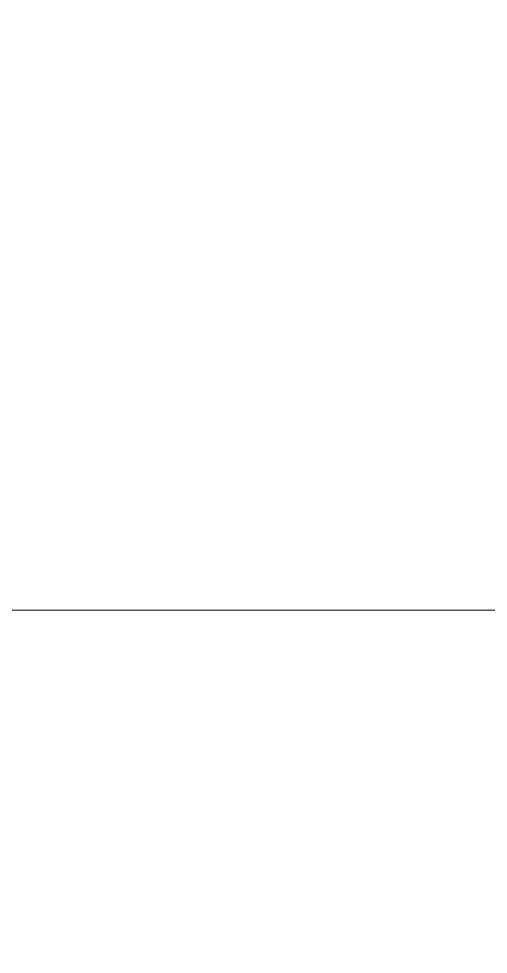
# Model space of a CAD drawing. Header units: millimetres. Extents: x -164500 to 426394, y -23753 to 102118.
# Drawn here: x 239249.07 to 239251.87, y 88157.31 to 88162.88 of the extents above; entities that cross this region are included whole.
import ezdxf

# ---------------------------------------------------------------- set-up
doc = ezdxf.new("R2010")
doc.units = ezdxf.units.MM
doc.layers.add('A-WALL', color=7, linetype='Continuous', lineweight=5)
doc.layers.add('I-WALL', color=7, linetype='Continuous', lineweight=5)

# ---------------------------------------------------------------- blocks, each defined once
blk = doc.blocks.new('2floor')
at = {"layer": 'I-WALL'}
h = blk.add_hatch(dxfattribs=at)
h.set_pattern_fill('FP_191', color=256, style=0, pattern_type=2)
h.set_pattern_definition([(0, (148772.123, 0), (243.84, 60.96), [20.117, -162.763, 20.117, -162.763, -975.36]), (0, (148772.123, 0), (243.84, 60.96), [-365.76, 20.117, -345.643, 20.117, -162.763, -426.72]), (0, (148772.123, 0), (243.84, 60.96), [-914.4, 20.117, -101.803, 20.117, -284.683]), (120, (148863.563, 30.48), (-174.71291, 180.691634), [20.117, -162.763, 20.117, -162.763, -975.36]), (120, (148863.563, 30.48), (-174.71291, 180.691634), [-365.76, 20.117, -345.643, 20.117, -162.763, -426.72]), (120, (148863.563, 30.48), (-174.71291, 180.691634), [-914.4, 20.117, -101.803, 20.117, -284.683]), (240, (148894.043, 152.4), (-69.12709, -241.651634), [20.117, -162.763, 20.117, -162.763, -975.36]), (240, (148894.043, 152.4), (-69.12709, -241.651634), [-365.76, 20.117, -345.643, 20.117, -162.763, -426.72]), (240, (148894.043, 152.4), (-69.12709, -241.651634), [-914.4, 20.117, -101.803, 20.117, -284.683])])
h.paths.add_polyline_path([(239682.8365, 13620), (239682.8365, 13640), (239662.8365, 13640), (239682.3754, 13620.4611)])
h.paths.add_polyline_path([(239682.8365, 13620), (239661.8365, 13640), (239247.1234, 13640), (239247.1234, 13620), (239682.3645, 13620)])
h = blk.add_hatch(dxfattribs=at)
h.set_pattern_fill('FP_1', color=256, style=0, pattern_type=2)
h.set_pattern_definition([(45, (148772.12, 0), (-114.04925, 114.04925), []), (45, (148886.17, 0), (-114.04925, 114.04925), [201.612, -40.322, 6.706, -33.617])])
h.paths.add_polyline_path([(241822.1234, 13400), (241822.1234, 13620), (241097.1234, 13620), (241097.1234, 13400), (241802.1234, 13400)])
h.paths.add_polyline_path([(239277.1234, 13400), (239997.1234, 13400), (239997.1234, 13620), (239247.1234, 13620), (239247.1234, 13608), (239277.1234, 13608), (239277.1234, 13600), (239247.1234, 13600), (239247.1234, 13400)])
at = {"layer": 'A-WALL'}
blk.add_line((239247.1234, 13620), (239967.1234, 13620), dxfattribs=at)

msp = doc.modelspace()

# ---------------------------------------------------------------- block references
msp.add_blockref('2floor', (0, 74539.3584))

doc.saveas('drawing.dxf')
